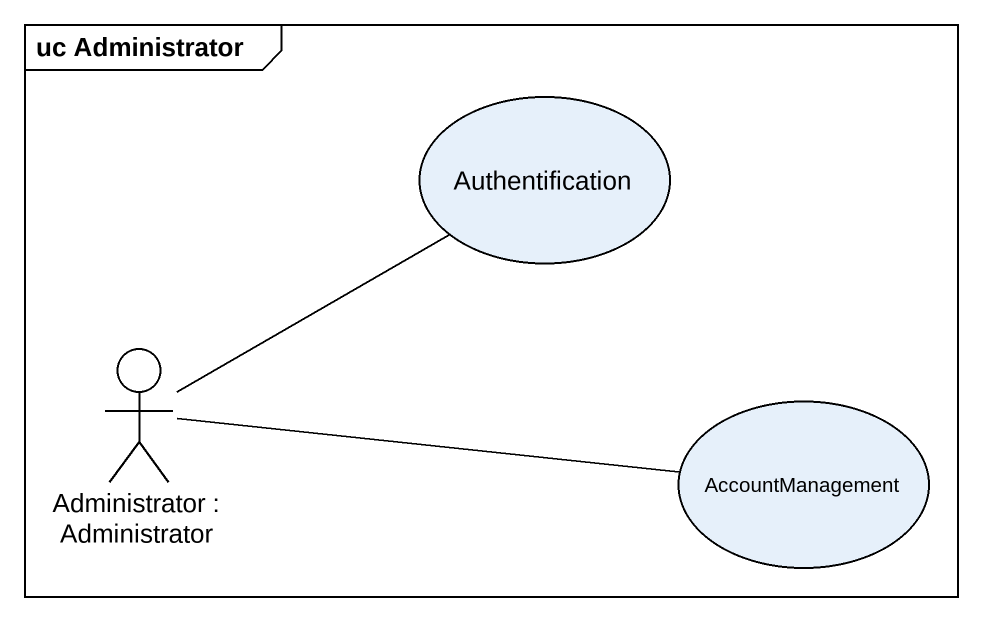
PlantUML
@startuml
mainframe uc Administrator
usecase Authentification
actor "Administrator : Administrator" as Administrator
usecase AccountManagement
Administrator -up- Authentification
Administrator -right- AccountManagement
@enduml
